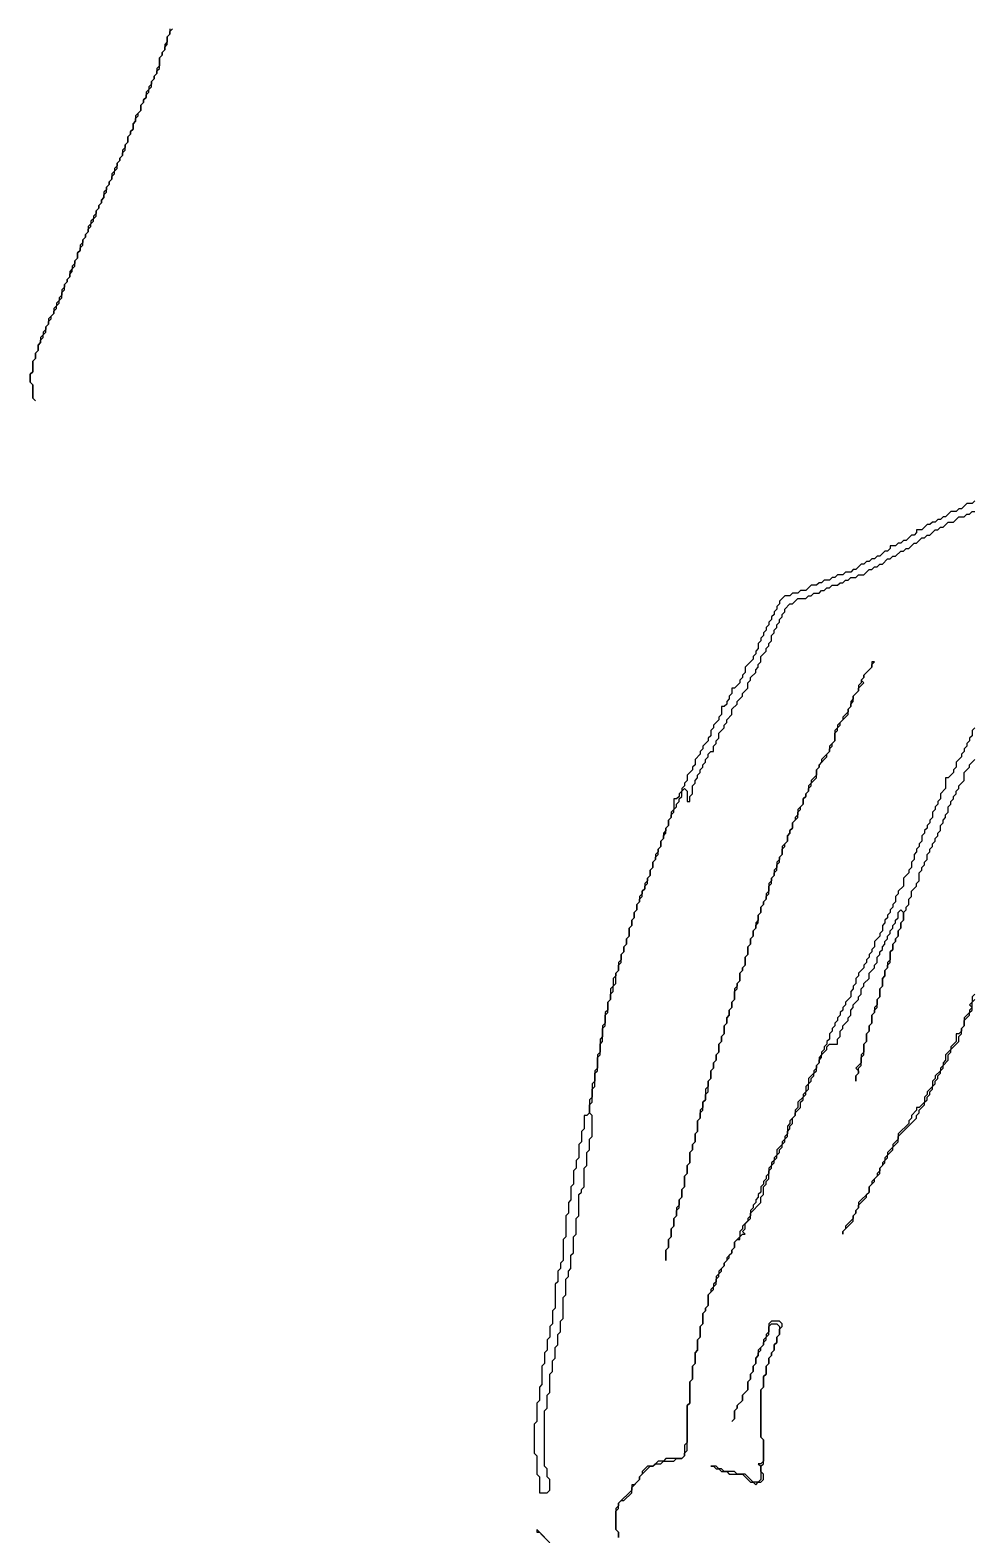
# Model space of a CAD drawing. Header units: metres. Extents: x 0 to 1000, y 0 to 1405.
# Drawn here: x 357 to 446.4, y 675 to 817.6 of the extents above; entities that cross this region are included whole.
import ezdxf

# ---------------------------------------------------------------- set-up
doc = ezdxf.new("R2010")
doc.units = ezdxf.units.M

msp = doc.modelspace()

# ---------------------------------------------------------------- linework, layer by layer
for points in [[(370.25, 817.75), (370.25, 817.25), (370, 817), (370, 816.5), (369.75, 816.25), (369.75, 815.75), (369.5, 815.5), (369.5, 815.25), (369.25, 815), (369.25, 814.25), (369, 814), (369, 813.5), (368.75, 813.25), (368.75, 813), (368.5, 812.75), (368.5, 812.5), (368.25, 812.25), (368.25, 812), (368, 811.75), (368, 811.25), (367.75, 811), (367.75, 810.75), (367.5, 810.5), (367.5, 810), (367, 809.5), (367, 809), (366.75, 808.75), (366.75, 808.25), (366.5, 808), (366.5, 807.75), (366.25, 807.5), (366.25, 807), (366, 806.75), (366, 806.5), (365.75, 806.25), (365.75, 805.75), (365.5, 805.5), (365.5, 805.25), (365.25, 805), (365.25, 804.75), (365, 804.5), (365, 804.25), (364.75, 804), (364.75, 803.5), (364.5, 803.25), (364.5, 803), (364.25, 802.75), (364.25, 802.5), (364, 802.25), (364, 801.75), (363.75, 801.5), (363.75, 801.25), (363.5, 801), (363.5, 800.75), (363.25, 800.5), (363.25, 800.25), (363, 800), (363, 799.75), (362.75, 799.5), (362.75, 799.25), (362.5, 799), (362.5, 798.5), (362.25, 798.25), (362.25, 798), (362, 797.75), (362, 797.5), (361.75, 797.25), (361.75, 796.75), (361.5, 796.5), (361.5, 796), (361.25, 795.75), (361.25, 795.5), (361, 795.25), (361, 795), (360.75, 794.75), (360.75, 794.25), (360.5, 794), (360.5, 793.75), (360.25, 793.5), (360.25, 793.25), (360, 793), (360, 792.5), (359.75, 792.25), (359.75, 792), (359.5, 791.75), (359.5, 791.5), (359.25, 791.25), (359.25, 790.75), (358.75, 790.25), (358.75, 789.75), (358.5, 789.5), (358.5, 789.25), (358.25, 789), (358.25, 788.75), (358, 788.5), (358, 788), (357.75, 787.75), (357.75, 787.25), (357.5, 787), (357.5, 786.5), (357.25, 786.25), (357.25, 785.25), (357, 785), (357, 784.25), (357.25, 784), (357.25, 782.75), (357.5, 782.5), (357.25, 782.75), (357.25, 784), (357, 784.25), (357, 785), (357.25, 785.25), (357.25, 786.25), (357.5, 786.5), (357.5, 787), (357.75, 787.25), (357.75, 787.75), (358, 788), (358, 788.25), (358.25, 788.5), (358.25, 788.75), (358.5, 789), (358.5, 789.5), (358.75, 789.75), (358.75, 790), (359, 790.25), (359, 790.5), (359.25, 790.75), (359.25, 791), (359.5, 791.25), (359.5, 791.5), (359.75, 791.75), (359.75, 792), (360, 792.25), (360, 792.75), (360.25, 793), (360.25, 793.5), (360.5, 793.75), (360.5, 794), (360.75, 794.25), (360.75, 794.5), (361, 794.75), (361, 795), (361.25, 795.25), (361.25, 795.75), (361.5, 796), (361.5, 796.5), (361.75, 796.75), (361.75, 797), (362, 797.25), (362, 797.75), (362.25, 798), (362.25, 798.25), (362.5, 798.5), (362.5, 798.75), (362.75, 799), (362.75, 799.25), (363, 799.5), (363, 799.75), (363.25, 800), (363.25, 800.5), (363.5, 800.75), (363.5, 801), (363.75, 801.25), (363.75, 801.5), (364, 801.75), (364, 802), (364.25, 802.25), (364.25, 802.75), (364.5, 803), (364.5, 803.25), (364.75, 803.5), (364.75, 803.75), (365, 804), (365, 804.25), (365.25, 804.5), (365.25, 805), (365.5, 805.25), (365.5, 805.5), (365.75, 805.75), (365.75, 806), (366, 806.25), (366, 806.75), (366.25, 807), (366.25, 807.5), (366.5, 807.75), (366.5, 808), (366.75, 808.25), (366.75, 808.75), (367, 809), (367, 809.25), (367.25, 809.5), (367.25, 809.75), (367.5, 810), (367.5, 810.5), (367.75, 810.75), (367.75, 811), (368, 811.25), (368, 811.5), (368.25, 811.75), (368.25, 812), (368.5, 812.25), (368.5, 812.75), (368.75, 813), (368.75, 813.25), (369, 813.5), (369, 813.75), (369.25, 814), (369.25, 815), (369.5, 815.25), (369.5, 815.5), (369.75, 815.75), (369.75, 816), (370, 816.25), (370, 817), (370.25, 817.25), (370.25, 817.5), (370.5, 817.75)], [(446.5, 773), (446.25, 772.75), (445.75, 772.75), (445.25, 772.25), (445, 772.25), (444.75, 772), (444.25, 772), (443.75, 771.5), (443.5, 771.5), (443.25, 771.25), (443, 771.25), (442.75, 771), (442.5, 771), (442.25, 770.75), (442, 770.75), (441.5, 770.25), (441, 770.25), (441, 770), (440.75, 769.75), (440.5, 769.75), (440, 769.25), (439.75, 769.25), (439.5, 769), (439.25, 769), (439, 768.75), (438.5, 768.75), (438.5, 768.5), (438.25, 768.25), (438, 768.25), (437.5, 767.75), (437.25, 767.75), (437, 767.5), (436.75, 767.5), (436.5, 767.25), (436.25, 767.25), (436, 767), (435.75, 767), (435.25, 766.5), (435, 766.5), (434.75, 766.25), (434.25, 766.25), (434, 766), (433.5, 766), (433.25, 765.75), (433, 765.75), (432.75, 765.5), (432.25, 765.5), (432, 765.25), (431.75, 765.25), (431.5, 765), (431, 765), (430.5, 764.5), (430, 764.5), (429.75, 764.25), (429.25, 764.25), (429, 764), (428.5, 764), (428, 763.5), (428, 763.25), (427.75, 763), (427.75, 762.75), (427.5, 762.5), (427.5, 762.25), (427.25, 762), (427.25, 761.75), (427, 761.5), (427, 761.25), (426.75, 761), (426.75, 760.75), (426.5, 760.5), (426.5, 760.25), (426.25, 760), (426.25, 759.75), (426, 759.5), (426, 759), (425.75, 758.75), (425.75, 758.5), (425.5, 758.25), (425.5, 758), (424.75, 757.25), (424.75, 756.75), (424.5, 756.5), (424.5, 756.25), (424.25, 756), (424.25, 755.75), (423.75, 755.25), (423.5, 755.25), (423.5, 754.75), (423.25, 754.5), (423.25, 754.25), (423, 754), (423, 753.75), (422.75, 753.5), (422.5, 753.5), (422.5, 752.75), (422.25, 752.5), (422.25, 752.25), (421.75, 751.75), (421.75, 751.5), (421.5, 751.25), (421.5, 750.75), (421.25, 750.5), (421.25, 750.25), (420.75, 749.75), (420.75, 749.5), (420.5, 749.25), (420.5, 749), (420, 748.5), (420, 748), (419.75, 747.75), (419.75, 747.5), (419.25, 747), (419.25, 746.5), (419, 746.25), (419, 746), (418.75, 745.75), (418.75, 745.5), (418.5, 745.25), (418.5, 745), (418.25, 744.75), (418, 744.75), (418, 743.75), (417.75, 743.5), (417.75, 743), (417.5, 742.75), (417.5, 742.25), (417.25, 742), (417.25, 741.75), (417, 741.5), (417, 741), (416.75, 740.75), (416.75, 740.25), (416.5, 740), (416.5, 739.75), (416.25, 739.5), (416.25, 739), (416, 738.75), (416, 738.25), (415.75, 738), (415.75, 737.5), (415.5, 737.25), (415.5, 737), (415.25, 736.75), (415.25, 736.25), (415, 736), (415, 735.75), (414.75, 735.5), (414.75, 735), (414.5, 734.75), (414.5, 734.25), (414.25, 734), (414.25, 733.5), (414, 733.25), (414, 732.75), (413.75, 732.5), (413.75, 731.75), (413.5, 731.5), (413.5, 731), (413.25, 730.75), (413.25, 730.25), (413, 730), (413, 729.5), (412.75, 729.25), (412.75, 728.5), (412.5, 728.25), (412.5, 728), (412.25, 727.75), (412.25, 727), (412, 726.75), (412, 725.75), (411.75, 725.5), (411.75, 724.75), (411.5, 724.5), (411.5, 723.5), (411.25, 723.25), (411.25, 722.25), (411, 722), (411, 720.75), (410.75, 720.5), (410.75, 719.25), (410.5, 719), (410.5, 718), (410.25, 717.75), (410.25, 716.5), (410, 716.25), (410, 715), (409.75, 714.75), (409.5, 714.75), (409.5, 713.5), (409.25, 713.25), (409.25, 712.25), (409, 712), (409, 710.75), (408.75, 710.5), (408.75, 709.75), (408.5, 709.5), (408.5, 708.25), (408.25, 708), (408.25, 706.75), (408, 706.5), (408, 705.5), (407.75, 705.25), (407.75, 703.25), (407.5, 703), (407.5, 701), (407.25, 700.75), (407.25, 700.25), (407, 700), (407, 699), (406.75, 698.75), (406.75, 696.5), (406.5, 696.25), (406.5, 695), (406.25, 694.75), (406.25, 693.75), (406, 693.5), (406, 692.5), (405.75, 692.25), (405.75, 691.25), (405.5, 691), (405.5, 689.25), (405.25, 689), (405.25, 687.75), (405, 687.5), (405, 685.75), (404.75, 685.5), (404.75, 682.75), (405, 682.5), (405, 680.75), (405.25, 680.5), (405.25, 679), (406, 679), (406.25, 679.25), (406.25, 680.25), (406, 680.5), (406, 681.25), (405.75, 681.5), (405.75, 686.75), (406, 687), (406, 688.25), (406.25, 688.5), (406.25, 690.25), (406.5, 690.5), (406.5, 691.5), (406.75, 691.75), (406.75, 692.75), (407, 693), (407, 694), (407.25, 694.25), (407.25, 695.25), (407.5, 695.5), (407.5, 697.5), (407.75, 697.75), (407.75, 699.25), (408, 699.5), (408, 700), (408.25, 700.25), (408.25, 701.5), (408.5, 701.75), (408.5, 703.25), (408.75, 703.5), (408.75, 705), (409, 705.25), (409, 707.25), (409.25, 707.5), (409.25, 707.75), (409.5, 708), (409.5, 709.75), (409.75, 710), (409.75, 711.25), (410, 711.5), (410, 712.5), (410.25, 712.75), (410.25, 714.75), (410, 715), (410, 715.75), (410.25, 716), (410.25, 717.25), (410.5, 717.5), (410.5, 718.75), (410.75, 719), (410.75, 720.25), (411, 720.5), (411, 721.5), (411.25, 721.75), (411.25, 723), (411.5, 723.25), (411.5, 724.25), (411.75, 724.5), (411.75, 725.5), (412, 725.75), (412, 726.25), (412.25, 726.5), (412.25, 727), (412.5, 727.25), (412.5, 728.25), (412.75, 728.5), (412.75, 729), (413, 729.25), (413, 730), (413.25, 730.25), (413.25, 730.75), (413.5, 731), (413.5, 731.5), (413.75, 731.75), (413.75, 732.5), (414, 732.75), (414, 733.25), (414.25, 733.5), (414.25, 734), (414.5, 734.25), (414.5, 734.75), (414.75, 735), (414.75, 735.25), (415, 735.5), (415, 736), (415.25, 736.25), (415.25, 736.5), (415.5, 736.75), (415.5, 737.25), (415.75, 737.5), (415.75, 738), (416, 738.25), (416, 738.75), (416.25, 739), (416.25, 739.25), (416.5, 739.5), (416.5, 740), (416.75, 740.25), (416.75, 740.75), (417, 741), (417, 741.25), (417.25, 741.5), (417.25, 742), (417.5, 742.25), (417.5, 742.75), (417.75, 743), (417.75, 743.25), (418, 743.5), (418, 743.75), (418.25, 744), (418.25, 744.25), (418.5, 744.5), (418.5, 744.75), (418.75, 745), (418.75, 745.5), (419, 745.75), (419.25, 745.5), (419.25, 744.5), (419.5, 744.5), (419.5, 745), (419.75, 745.25), (419.75, 746), (420, 746.25), (420, 746.5), (420.25, 746.75), (420.25, 747), (420.5, 747.25), (420.5, 747.5), (420.75, 747.75), (420.75, 748), (421, 748.25), (421, 748.5), (421.25, 748.75), (421.25, 749), (421.5, 749.25), (421.75, 749.25), (421.75, 749.75), (422, 750), (422, 750.25), (422.25, 750.5), (422.25, 751), (422.75, 751.5), (422.75, 751.75), (423, 752), (423, 752.25), (423.5, 752.75), (423.5, 753.25), (424, 753.75), (424, 754), (424.5, 754.5), (424.5, 754.75), (425, 755.25), (425, 755.75), (425.25, 756), (425.25, 756.25), (425.75, 756.75), (425.75, 757), (426, 757.25), (426, 757.5), (426.25, 757.75), (426.25, 758.25), (426.75, 758.75), (426.75, 759), (427, 759.25), (427, 759.5), (427.25, 759.75), (427.25, 760.25), (427.5, 760.5), (427.5, 760.75), (427.75, 761), (427.75, 761.25), (428, 761.5), (428, 761.75), (428.25, 762), (428.25, 762.25), (428.5, 762.5), (428.5, 762.75), (429, 763.25), (429.25, 763.25), (429.75, 763.75), (430.5, 763.75), (430.75, 764), (431, 764), (431.25, 764.25), (431.75, 764.25), (432, 764.5), (432.25, 764.5), (432.5, 764.75), (432.75, 764.75), (433, 765), (433.5, 765), (433.75, 765.25), (434, 765.25), (434.25, 765.5), (434.5, 765.5), (434.75, 765.75), (435.25, 765.75), (435.5, 766), (436, 766), (436.5, 766.5), (436.75, 766.5), (437, 766.75), (437.25, 766.75), (437.5, 767), (437.75, 767), (438.25, 767.5), (438.5, 767.5), (438.75, 767.75), (439, 767.75), (439.5, 768.25), (439.75, 768.25), (440, 768.5), (440.25, 768.5), (440.75, 769), (441, 769), (441.5, 769.5), (441.75, 769.5), (442, 769.75), (442.25, 769.75), (442.75, 770.25), (443, 770.25), (443.25, 770.5), (443.5, 770.5), (444, 771), (444.5, 771), (445, 771.5), (445.5, 771.5), (445.75, 771.75), (446, 771.75), (446.25, 772), (446.5, 772)], [(446.5, 751.5), (446.25, 751.25), (446.25, 750.75), (446, 750.5), (446, 750.25), (445.75, 750), (445.75, 749.75), (445.5, 749.5), (445.5, 749.25), (445.25, 749), (445.25, 748.75), (444.75, 748.25), (444.75, 747.75), (444.5, 747.5), (444.5, 747.25), (444, 746.75), (443.75, 746.75), (443.75, 745.75), (443.25, 745.25), (443.25, 744.75), (443, 744.5), (443, 744.25), (442.75, 744), (442.75, 743.75), (442.5, 743.5), (442.5, 743), (442.25, 742.75), (442.25, 742.5), (442, 742.25), (442, 742), (441.75, 741.75), (441.75, 741.5), (441.5, 741.25), (441.5, 740.75), (441.25, 740.5), (441.25, 740.25), (441, 740), (441, 739.75), (440.75, 739.5), (440.75, 739), (440.5, 738.75), (440.5, 738.25), (440.25, 738), (440.25, 737.75), (439.75, 737.25), (439.75, 736.5), (439.25, 736), (439.25, 735.75), (439, 735.5), (439, 735), (438.75, 734.75), (438.75, 734.5), (438.5, 734.25), (438.5, 734), (438.25, 733.75), (438.25, 733.5), (438, 733.25), (438, 733), (437.75, 732.75), (437.75, 732.25), (437.5, 732), (437.5, 731.75), (437, 731.25), (437, 730.75), (436.75, 730.5), (436.75, 730.25), (436.5, 730), (436.5, 729.75), (436.25, 729.5), (436.25, 729.25), (436, 729), (436, 728.75), (435.5, 728.25), (435.5, 728), (435.25, 727.75), (435.25, 727.25), (435, 727), (435, 726.75), (434.75, 726.5), (434.75, 726), (434.25, 725.5), (434.25, 725.25), (434, 725), (434, 724.75), (433.75, 724.5), (433.75, 724.25), (433.5, 724), (433.5, 723.75), (433.25, 723.5), (433.25, 723.25), (433, 723), (433, 722.75), (432.75, 722.5), (432.75, 722), (432.5, 721.75), (432.5, 721.5), (432.25, 721.25), (432.25, 721), (432, 720.75), (432, 720.5), (431.75, 720.25), (431.75, 719.75), (431.5, 719.5), (431.5, 719.25), (431.25, 719), (431.25, 718.75), (430.75, 718.25), (430.75, 717.75), (430.5, 717.5), (430.5, 717), (430.25, 716.75), (430.25, 716.5), (429.75, 716), (429.75, 715.5), (429.5, 715.25), (429.5, 714.75), (429, 714.25), (429, 714), (428.75, 713.75), (428.75, 713), (428.5, 712.75), (428.5, 712.5), (428.25, 712.25), (428.25, 712), (427.75, 711.5), (427.75, 711), (427.5, 710.75), (427.5, 710.5), (427.25, 710.25), (427.25, 710), (427, 709.75), (427, 709.25), (426.75, 709), (426.75, 708.75), (426.5, 708.5), (426.5, 708.25), (426.25, 708), (426.25, 707.5), (426, 707.25), (426, 707), (425.75, 706.75), (425.75, 706.5), (425.5, 706.25), (425.5, 706), (425.25, 705.75), (425.25, 705.25), (425, 705), (425, 704.75), (424.5, 704.25), (424.5, 704), (424.25, 703.75), (424.25, 703.25), (423.75, 702.75), (423.75, 702.25), (423.5, 702), (423.5, 701.75), (423, 701.25), (423, 701), (422.75, 700.75), (422.75, 700.5), (422.25, 700), (422.25, 699.75), (422, 699.5), (422, 699), (421.75, 698.75), (421.75, 698.5), (421.5, 698.25), (421.5, 698), (421.25, 697.75), (421.25, 696.75), (421, 696.5), (421, 696.25), (420.75, 696), (420.75, 695), (420.5, 694.75), (420.5, 693.75), (420.25, 693.5), (420.25, 692.5), (420, 692.25), (420, 691.25), (419.75, 691), (419.75, 689.75), (419.5, 689.5), (419.5, 687.5), (419.25, 687.25), (419.25, 683.75), (419, 683.5), (419, 682.5), (418.75, 682.25), (417.25, 682.25), (417, 682), (416.5, 682), (416, 681.5), (415.5, 681.5), (415, 681), (415, 680.75), (414.75, 680.5), (414.75, 680.25), (414.25, 679.75), (414, 679.75), (414, 679.25), (412.75, 678), (412.75, 677.75), (412.5, 677.5), (412.5, 675.5), (412.75, 675.25), (412.75, 674.75)], [(412.75, 674.75), (412.75, 675.25), (412.5, 675.5), (412.5, 677.25), (412.75, 677.5), (412.75, 678), (413, 678.25), (413.25, 678.25), (414, 679), (414, 679.5), (414.75, 680.25), (414.75, 680.5), (415.75, 681.5), (416, 681.5), (416.25, 681.75), (416.75, 681.75), (417, 682), (418, 682), (418.25, 682.25), (418.75, 682.25), (419, 682.5), (419, 682.75), (419.25, 683), (419.25, 687.25), (419.5, 687.5), (419.5, 689.5), (419.75, 689.75), (419.75, 691), (420, 691.25), (420, 692.25), (420.25, 692.5), (420.25, 693.5), (420.5, 693.75), (420.5, 694.75), (420.75, 695), (420.75, 696), (421, 696.25), (421, 696.5), (421.25, 696.75), (421.25, 697.75), (421.75, 698.25), (421.75, 698.5), (422, 698.75), (422, 699.25), (422.25, 699.5), (422.25, 699.75), (422.5, 700), (422.5, 700.25), (422.75, 700.5), (422.75, 700.75), (423.25, 701.25), (423.25, 701.5), (423.5, 701.75), (423.5, 702), (423.75, 702.25), (423.75, 702.75), (424, 703), (424.25, 703), (424.25, 703.25), (424.5, 703.5), (424.75, 703.5), (424.5, 703.75), (424.75, 704), (424.75, 704.5), (425.25, 705), (425.25, 705.5), (426.25, 706.5), (426.25, 707), (426.5, 707.25), (426.5, 708), (426.75, 708.25), (426.75, 708.5), (427, 708.75), (427, 709.5), (427.25, 709.75), (427.25, 710), (427.5, 710.25), (427.5, 710.5), (427.75, 710.75), (427.75, 711), (428, 711.25), (428, 711.5), (428.25, 711.75), (428.25, 712), (428.5, 712.25), (428.5, 712.5), (428.75, 712.75), (428.75, 713.25), (429, 713.5), (429, 713.75), (429.25, 714), (429.25, 714.5), (429.5, 714.75), (429.5, 715), (430, 715.5), (430, 716), (430.25, 716.25), (430.25, 716.5), (430.5, 716.75), (430.5, 717), (430.75, 717.25), (430.75, 717.75), (431, 718), (431, 718.25), (431.25, 718.5), (431.25, 718.75), (431.5, 719), (431.5, 719.5), (431.75, 719.75), (431.75, 720), (432, 720.25), (432, 720.5), (432.5, 721), (432.5, 721.25), (432.75, 721.5), (433.5, 721.5), (433.5, 722), (433.75, 722.25), (433.75, 722.75), (434, 723), (434, 723.25), (434.5, 723.75), (434.5, 724), (434.75, 724.25), (434.75, 724.75), (435, 725), (435, 725.25), (435.5, 725.75), (435.5, 726), (435.75, 726.25), (435.75, 726.75), (436, 727), (436, 727.25), (436.5, 727.75), (436.5, 728.25), (437, 728.75), (437, 729), (437.25, 729.25), (437.25, 729.75), (437.5, 730), (437.5, 730.25), (437.75, 730.5), (437.75, 730.75), (438, 731), (438, 731.25), (438.25, 731.5), (438.25, 731.75), (438.5, 732), (438.5, 732.25), (438.75, 732.5), (438.75, 732.75), (439, 733), (439, 733.25), (439.25, 733.5), (439.25, 734), (439.5, 734.25), (439.75, 734), (439.75, 733.25), (439.5, 733), (439.5, 732.5), (439.25, 732.25), (439.25, 731.75), (439, 731.5), (439, 731.25), (438.75, 731), (438.75, 730.5), (438.5, 730.25), (438.5, 729.5), (438.25, 729.25), (438.25, 728.75), (438, 728.5), (438, 728), (437.75, 727.75), (437.75, 727), (437.5, 726.75), (437.5, 726), (437.25, 725.75), (437.25, 725.25), (437, 725), (437, 724.5), (436.75, 724.25), (436.75, 723.5), (436.5, 723.25), (436.5, 722.75), (436.25, 722.5), (436.25, 721.75), (436, 721.5), (436, 720.75), (435.75, 720.5), (435.75, 719.75), (435.25, 719.25), (435.5, 719), (435.5, 718.75), (435.25, 718.5), (435.25, 718), (435.25, 718.5), (435.5, 718.75), (435.5, 719.25), (435.75, 719.5), (435.75, 720.25), (436, 720.5), (436, 721.5), (436.25, 721.75), (436.25, 722.5), (436.5, 722.75), (436.5, 723.25), (436.75, 723.5), (436.75, 724.25), (437, 724.5), (437, 724.75), (437.25, 725), (437.25, 725.75), (437.5, 726), (437.5, 726.75), (437.75, 727), (437.75, 727.75), (438, 728), (438, 728.5), (438.25, 728.75), (438.25, 729), (438.5, 729.25), (438.5, 730.25), (438.75, 730.5), (438.75, 731), (439, 731.25), (439, 731.5), (439.25, 731.75), (439.25, 732.25), (439.5, 732.5), (439.5, 733), (439.75, 733.25), (439.75, 734), (440, 734.25), (440, 734.5), (440.25, 734.75), (440.25, 735.25), (440.5, 735.5), (440.5, 736), (441, 736.5), (441, 736.75), (441.25, 737), (441.25, 737.75), (441.5, 738), (441.5, 738.25), (441.75, 738.5), (441.75, 738.75), (442, 739), (442, 739.5), (442.25, 739.75), (442.25, 740), (442.5, 740.25), (442.5, 740.5), (442.75, 740.75), (442.75, 741), (443, 741.25), (443, 741.5), (443.25, 741.75), (443.25, 742.25), (443.5, 742.5), (443.5, 742.75), (443.75, 743), (443.75, 743.25), (444, 743.5), (444, 744), (444.25, 744.25), (444.25, 744.5), (444.5, 744.75), (444.5, 745), (444.75, 745.25), (444.75, 745.5), (445, 745.75), (445, 746), (445.5, 746.5), (445.5, 747.25), (446, 747.75), (446, 748), (446.5, 748.5)], [(446.5, 726.25), (446.25, 726), (446.25, 725.5), (446, 725.25), (446.25, 725), (446, 724.75), (446, 724.5), (445.5, 724), (445.5, 723.25), (445.25, 723), (445.25, 722.75), (445, 722.5), (444.75, 722.5), (444.75, 721.75), (444.25, 721.25), (444.25, 721), (443.75, 720.5), (443.75, 720), (443.5, 719.75), (443.5, 719.5), (443.25, 719.25), (443.25, 719), (442.75, 718.5), (442.75, 718.25), (442.5, 718), (442.5, 717.5), (442, 717), (442, 716.75), (441.75, 716.5), (441.75, 716), (441.25, 715.5), (441, 715.5), (441, 715.25), (440.5, 714.75), (440.5, 714.5), (440.25, 714.25), (440.25, 714), (439.25, 713), (439.25, 712.5), (438.75, 712), (438.75, 711.75), (438.25, 711.25), (438.25, 711), (438, 710.75), (438, 710.5), (437.75, 710.25), (437.75, 710), (437.5, 709.75), (437.5, 709.5), (437.25, 709.25), (437.25, 709), (436.75, 708.5), (436.75, 708.25), (436.5, 708), (436.5, 707.5), (435.5, 706.5), (435.5, 706), (435.25, 705.75), (435.25, 705.5), (435, 705.25), (435, 705), (434.25, 704.25), (434.25, 704), (434, 703.75), (434, 703.5), (434, 703.75), (435, 704.75), (435, 705.25), (435.25, 705.5), (435.25, 705.75), (435.5, 706), (435.5, 706.25), (436.25, 707), (436.25, 707.25), (436.5, 707.5), (436.5, 708), (437, 708.5), (437, 708.75), (437.5, 709.25), (437.5, 709.75), (438, 710.25), (438, 710.5), (438.25, 710.75), (438.25, 711), (438.75, 711.5), (438.75, 711.75), (439.25, 712.25), (439.25, 712.75), (441, 714.5), (441, 714.75), (441.25, 715), (441.25, 715.25), (441.75, 715.75), (441.75, 716), (442, 716.25), (442, 716.5), (442.25, 716.75), (442.25, 717), (442.5, 717.25), (442.5, 717.5), (442.75, 717.75), (442.75, 718), (443, 718.25), (443, 718.5), (443.25, 718.75), (443.25, 719), (443.5, 719.25), (443.5, 719.5), (444, 720), (444, 720.5), (444.25, 720.75), (444.25, 721), (445, 721.75), (445, 722.25), (445.25, 722.5), (445.25, 723), (445.5, 723.25), (445.5, 723.75), (446, 724.25), (446, 724.5), (446.25, 724.75), (446.25, 725.5), (446.5, 725.75)], [(405.75, 674.75), (405, 675.5), (405, 675.25), (405.25, 675.25), (406.25, 674.25)]]:
    msp.add_lwpolyline(points)
for points in [[(436.75, 757.75), (436.75, 757.25), (436, 756.5), (436, 756.25), (435.75, 756), (435.75, 755.75), (435.5, 755.5), (435.5, 755), (435, 754.5), (435, 754.25), (434.75, 754), (434.75, 753.5), (434.5, 753.25), (434.5, 753), (434, 752.5), (434, 752.25), (433.5, 751.75), (433.5, 751.5), (433.25, 751.25), (433.25, 750.25), (432.75, 749.75), (432.75, 749.25), (432, 748.5), (432, 748.25), (431.75, 748), (431.75, 747.75), (431.5, 747.5), (431.5, 747), (431, 746.5), (431, 746.25), (430.75, 746), (430.75, 745.5), (430.5, 745.25), (430.5, 745), (430.25, 744.75), (430.25, 744.25), (429.75, 743.75), (429.75, 743.25), (429.5, 743), (429.5, 742.75), (429.25, 742.5), (429.25, 742), (429, 741.75), (429, 741.5), (428.75, 741.25), (428.75, 740.75), (428.25, 740.25), (428.25, 739.5), (428, 739.25), (428, 739), (427.75, 738.75), (427.75, 738.25), (427.5, 738), (427.5, 737.5), (427.25, 737.25), (427.25, 737), (427, 736.75), (427, 736), (426.75, 735.75), (426.75, 735.25), (426.5, 735), (426.5, 734.75), (426.25, 734.5), (426.25, 734), (426, 733.75), (426, 733.25), (425.75, 733), (425.75, 732.5), (425.5, 732.25), (425.5, 731.75), (425.25, 731.5), (425.25, 731), (425, 730.75), (425, 730), (424.75, 729.75), (424.75, 729), (424.5, 728.75), (424.5, 728.5), (424.25, 728.25), (424.25, 727.5), (424, 727.25), (424, 727), (423.75, 726.75), (423.75, 725.75), (423.5, 725.5), (423.5, 725), (423.25, 724.75), (423.25, 724.25), (423, 724), (423, 723.5), (422.75, 723.25), (422.75, 722.5), (422.5, 722.25), (422.5, 721.75), (422.25, 721.5), (422.25, 720.75), (422, 720.5), (422, 720), (421.75, 719.75), (421.75, 719.25), (421.5, 719), (421.5, 718.25), (421.25, 718), (421.25, 717.5), (421, 717.25), (421, 716.25), (420.75, 716), (420.75, 715.5), (420.5, 715.25), (420.5, 714.5), (420.25, 714.25), (420.25, 713.25), (420, 713), (420, 712.25), (419.75, 712), (419.75, 711.5), (419.5, 711.25), (419.5, 710.25), (419.25, 710), (419.25, 709.25), (419, 709), (419, 708), (418.75, 707.75), (418.75, 707), (418.5, 706.75), (418.5, 706.25), (418.25, 706), (418.25, 705.25), (418, 705), (418, 704.25), (417.75, 704), (417.75, 703.25), (417.5, 703), (417.5, 702.25), (417.25, 702), (417.25, 701), (417.25, 702), (417.5, 702.25), (417.5, 703), (417.75, 703.25), (417.75, 704), (418, 704.25), (418, 705), (418.25, 705.25), (418.25, 705.75), (418.5, 706), (418.5, 706.75), (418.75, 707), (418.75, 707.75), (419, 708), (419, 709), (419.25, 709.25), (419.25, 710), (419.5, 710.25), (419.5, 711.25), (419.75, 711.5), (419.75, 712), (420, 712.25), (420, 713), (420.25, 713.25), (420.25, 714.25), (420.5, 714.5), (420.5, 715), (420.75, 715.25), (420.75, 716), (421, 716.25), (421, 716.75), (421.25, 717), (421.25, 718), (421.5, 718.25), (421.5, 719), (421.75, 719.25), (421.75, 719.75), (422, 720), (422, 720.5), (422.25, 720.75), (422.25, 721.5), (422.5, 721.75), (422.5, 722.25), (422.75, 722.5), (422.75, 723.25), (423, 723.5), (423, 724), (423.25, 724.25), (423.25, 724.75), (423.5, 725), (423.5, 725.5), (423.75, 725.75), (423.75, 726.5), (424, 726.75), (424, 727.25), (424.25, 727.5), (424.25, 728.25), (424.5, 728.5), (424.5, 728.75), (424.75, 729), (424.75, 729.75), (425, 730), (425, 730.75), (425.25, 731), (425.25, 731.5), (425.5, 731.75), (425.5, 732.25), (425.75, 732.5), (425.75, 732.75), (426, 733), (426, 733.75), (426.25, 734), (426.25, 734.5), (426.5, 734.75), (426.5, 735), (426.75, 735.25), (426.75, 735.5), (427, 735.75), (427, 736.5), (427.25, 736.75), (427.25, 737.25), (427.5, 737.5), (427.5, 737.75), (427.75, 738), (427.75, 738.5), (428, 738.75), (428, 739.25), (428.25, 739.5), (428.25, 740), (428.5, 740.25), (428.5, 740.5), (428.75, 740.75), (428.75, 741.25), (429, 741.5), (429, 741.75), (429.25, 742), (429.25, 742.5), (429.75, 743), (429.75, 743.5), (430, 743.75), (430, 744), (430.25, 744.25), (430.25, 744.75), (430.5, 745), (430.5, 745.25), (430.75, 745.5), (430.75, 745.75), (431, 746), (431, 746.25), (431.5, 746.75), (431.5, 747.5), (431.75, 747.75), (431.75, 748), (432.5, 748.75), (432.5, 749), (432.75, 749.25), (432.75, 749.5), (433, 749.75), (433, 750), (433.25, 750.25), (433.25, 751), (433.5, 751.25), (433.5, 751.5), (433.75, 751.75), (433.75, 752), (434.5, 752.75), (434.5, 753.25), (434.75, 753.5), (434.75, 753.75), (435, 754), (435, 754.5), (435.5, 755), (435.5, 755.25), (436, 755.75), (435.75, 756), (436, 756.25), (436, 756.5), (436.75, 757.25), (436.75, 757.5), (437, 757.75)], [(427.25, 695.25), (427, 695), (427, 694.25), (426.75, 694), (426.75, 693.75), (426.5, 693.5), (426.5, 693), (426, 692.5), (426, 692), (425.75, 691.75), (425.75, 691.25), (425.5, 691), (425.5, 690.5), (425.25, 690.25), (425.25, 689.75), (425, 689.5), (425, 688.75), (424.5, 688.25), (424.5, 687.75), (424, 687.25), (424, 687), (423.75, 686.75), (423.75, 686), (423.5, 685.75), (423.75, 686), (423.75, 686.75), (424, 687), (424, 687.25), (424.5, 687.75), (424.5, 688.25), (425, 688.75), (425, 689.5), (425.25, 689.75), (425.25, 690.25), (425.5, 690.5), (425.5, 691), (425.75, 691.25), (425.75, 691.75), (426, 692), (426, 692.25), (426.25, 692.5), (426.25, 692.75), (426.5, 693), (426.5, 693.25), (426.75, 693.5), (426.75, 693.75), (427, 694), (427, 694.75), (427.25, 695), (427.75, 695), (428, 694.75), (428, 694), (427.75, 693.75), (427.75, 693.25), (427.5, 693), (427.5, 692.5), (427.25, 692.25), (427.25, 692), (427, 691.75), (427, 691.25), (426.75, 691), (426.75, 690.25), (426.5, 690), (426.5, 689), (426.25, 688.75), (426.25, 684.25), (426.5, 684), (426.5, 682), (426.25, 681.75), (426, 681.75), (426.25, 681.5), (426.25, 680.25), (426, 680), (425.5, 680), (424.75, 680.75), (424, 680.75), (423.75, 681), (422.75, 681), (422.5, 681.25), (422.25, 681.25), (422, 681.5), (421.5, 681.5), (421.75, 681.5), (422, 681.25), (422.25, 681.25), (422.5, 681), (423, 681), (423.25, 680.75), (424.5, 680.75), (425.25, 680), (425.5, 680), (425.75, 679.75), (426, 680), (426.25, 680), (426.5, 680.25), (426.5, 680.75), (426.25, 681), (426.25, 681.5), (426.5, 681.75), (426.5, 684), (426.25, 684.25), (426.25, 688.75), (426.5, 689), (426.5, 690), (426.75, 690.25), (426.75, 691), (427, 691.25), (427, 691.75), (427.25, 692), (427.25, 692.25), (427.5, 692.5), (427.5, 693), (427.75, 693.25), (427.75, 693.75), (428, 694), (428, 694.5), (428.25, 694.75), (428.25, 695), (428, 695.25)]]:
    msp.add_lwpolyline(points, close=True)

doc.saveas('drawing.dxf')
